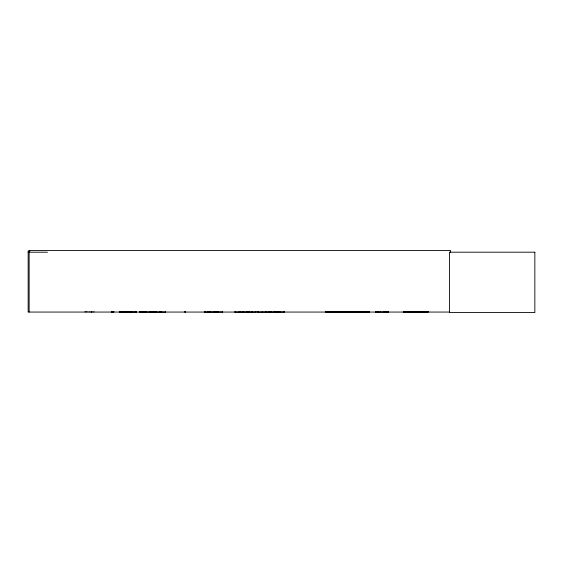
<?xml version="1.0" encoding="UTF-8"?>
<svg xmlns="http://www.w3.org/2000/svg" width="563" height="563" viewBox="0 0 563 563"><rect width="100%" height="100%" fill="white"/><g stroke="black" fill="none" stroke-linecap="round" stroke-linejoin="round"><path stroke-width="0.84" d="M156.458 312.036L156.465 311.557M204.925 312.036L204.932 311.557M213.405 312.036L213.412 311.557M165.578 312.057L165.571 311.599L165.515 312.057L139.779 311.993M385.655 311.979L385.69 311.557M257.812 312.057L270.676 312.008M209.225 311.979L209.415 311.304M234.848 312.057L256.151 312.008M271.113 312.057L284.392 312.008M403.418 311.656L403.326 312.05L428.211 312.022L428.105 311.656L403.418 311.656L403.798 312.022M404.91 312.043L404.811 311.656L404.431 312.036M427.092 312.043L426.986 311.656L426.599 312.008M428.105 311.656L427.725 312.036M265.68 311.979L265.694 311.599M111.277 312.057L113.67 311.993M111.692 311.979L111.706 311.599M325.928 312.036L326.068 311.656L348.631 311.656L348.828 312.036M326.209 312.036L326.582 311.656L326.392 312.043M328.356 312.036L328.208 311.656L328.933 312.008L328.518 312.022M348.49 312.036L348.631 311.656M403.432 311.839L428.091 311.839M127.998 311.993L128.026 311.599M326.097 311.839L348.631 311.818M326.237 312.05L326.068 311.656M346.463 311.839L346.351 312.036M347.976 312.036L348.117 311.656L348.441 312.043M366.098 311.993L366.14 311.599M209.64 311.993L209.612 311.43M216.875 311.993L216.91 311.599L216.945 312.057M235.081 311.993L235.116 311.599L235.151 312.057M278.572 311.993L278.608 311.599M242.913 311.993L242.956 311.599L242.998 312.057M356.351 311.993L356.4 311.599M136.323 311.993L119.349 312.022M141.193 311.972L141.172 311.43M141.482 311.972L146.063 311.972M375.43 311.993L388.597 312.008M269.191 311.993L269.248 311.599L269.304 312.057M29.909 251.07L28.15 251.07L28.15 312.057L449.541 312.057M28.15 252.203L47.461 252.203M119.356 311.663L130.63 311.663M349.356 311.663L368.265 311.663M119.335 311.825L130.651 311.811M349.334 311.825L368.286 311.811M325.864 312.022L348.842 312.008M349.349 312.022L369.476 312.036M161.095 311.993L161.152 311.43M122.741 311.993L122.678 311.599M120.672 311.979L120.658 311.43M388.28 311.993L388.224 311.599L388.167 312.057M383.818 311.993L383.769 311.599M154.086 311.972L149.512 311.972M144.642 311.993L144.67 311.409M369.166 311.993L369.117 311.599M276.94 311.993L276.905 311.599M240.675 311.993L240.64 311.599M222.674 311.993L204.355 312.036L204.355 311.557M215.242 311.993L215.207 311.599L215.165 312.057M152.362 311.993L152.334 311.599M270.493 311.993L270.458 311.599L270.43 312.057M386.253 311.993L386.218 311.599L386.19 312.057M160.772 311.979L160.835 311.43M450.421 252.203L450.421 250.436L29.142 250.436L29.142 312.057M383.713 311.557L383.713 312.057M380.292 311.557L380.292 312.057M378.308 311.557L378.308 312.057M377.815 311.557L377.815 312.057M375.831 311.557L375.831 312.057M369.068 311.557L369.068 312.057M366.752 311.557L366.752 312.057M366.175 311.557L366.175 312.057M363.86 311.557L363.86 312.057M361.657 311.557L361.657 312.057M359.342 311.557L359.342 312.057M356.449 311.557L356.449 312.057M354.409 311.43L354.409 312.057M354.092 311.43L354.092 312.057M349.722 311.557L349.722 312.057M284.097 311.557L284.097 312.057M280.001 311.43L280.001 312.057M279.748 311.43L279.748 312.057M278.643 311.557L278.643 312.057M277.636 311.557L277.636 312.057M276.862 311.557L276.862 312.057M275.764 311.43L275.764 312.057M275.511 311.43L275.511 312.057M274.997 311.43L274.997 312.057M274.871 311.43L274.871 312.057M274.082 311.557L274.082 312.057M271.415 311.557L271.415 312.057M268.516 311.43L268.516 312.057M268.396 311.43L268.396 312.057M266.144 311.43L266.144 312.057M265.87 311.43L265.898 312.057M265.75 311.557L265.75 312.057M262.618 311.43L262.59 312.057M262.351 311.43L262.351 312.057M258.269 311.557L258.269 312.057M258.206 311.557L258.206 312.057M258.058 311.557L258.058 312.057M257.235 311.43L257.228 312.057M255.806 311.557L255.806 312.057M251.985 311.43L251.985 312.057M251.76 311.43L251.76 312.057M249.458 311.557L249.458 312.057M249.346 311.557L249.346 312.057M247.833 311.557L247.833 312.057M247.044 311.43L247.044 312.057M246.819 311.43L246.819 312.057M243.737 311.43L243.737 312.057M243.483 311.43L243.483 312.057M242.386 311.557L242.386 312.057M240.605 311.557L240.605 312.057M239.5 311.43L239.5 312.057M239.247 311.43L239.247 312.057M222.399 311.557L222.399 312.057M218.303 311.43L218.303 312.057M218.05 311.43L218.05 312.057M214.06 311.43L214.06 312.057L213.989 311.557M213.813 311.43L213.813 312.057M210.766 311.43L210.766 312.057M209.718 311.557L209.732 312.057M209.295 311.43L209.288 312.057L209.19 311.557M209.049 311.43L209.035 312.057M208.732 311.43L208.718 312.057M207.656 311.304L207.656 312.057M185.438 311.43L185.438 312.057M160.884 311.43L160.884 312.057M160.694 311.557L160.694 312.057M160.631 311.557L160.631 312.057M160.11 311.557L160.11 312.057M159.66 311.43L159.653 312.057M155.831 311.43L155.831 312.057M155.564 311.43L155.564 312.057M153.981 311.536L153.981 312.036M152.299 311.557L152.299 312.057M150.905 311.409L150.905 312.036M150.743 311.409L150.743 312.036M149.406 311.536L149.406 312.036M146.169 311.536L146.169 312.036M144.825 311.409L144.825 312.036M144.248 311.557L144.248 312.057M141.594 311.536L141.594 312.036M141.01 311.43L141.01 312.057M139.666 311.557L139.666 312.057M136.436 311.557L136.436 312.057M135.873 311.557L135.873 312.057M135.092 311.43L135.092 312.057M134.937 311.43L134.937 312.057M132.608 311.43L132.608 312.057M132.34 311.43L132.34 312.057M131.855 311.557L131.855 312.057M128.061 311.557L128.061 312.057M122.614 311.557L122.614 312.057M120.588 311.43L120.595 312.057M113.796 311.43L113.789 312.057M113.726 311.43L113.726 312.057M113.191 311.43L113.191 312.057M112.213 311.557L112.213 312.057M112.157 311.557L112.157 312.057M111.77 311.557L111.77 312.057M93.901 311.557L93.901 312.057M92.022 311.557L92.022 312.057M91.544 311.557L91.516 312.057M91.037 311.557L91.037 312.057M89.123 311.557L89.123 312.057M86.934 311.304L86.934 312.057M85.175 311.304L85.175 312.057M358.73 311.93L358.779 311.557L358.73 311.93M345.978 311.656L345.809 312.057L345.978 311.656M534.85 252.203L449.429 252.203L449.429 312.564L534.85 312.564L534.85 252.203M184.946 312.057L184.946 311.557L184.917 312.057"/></g></svg>
